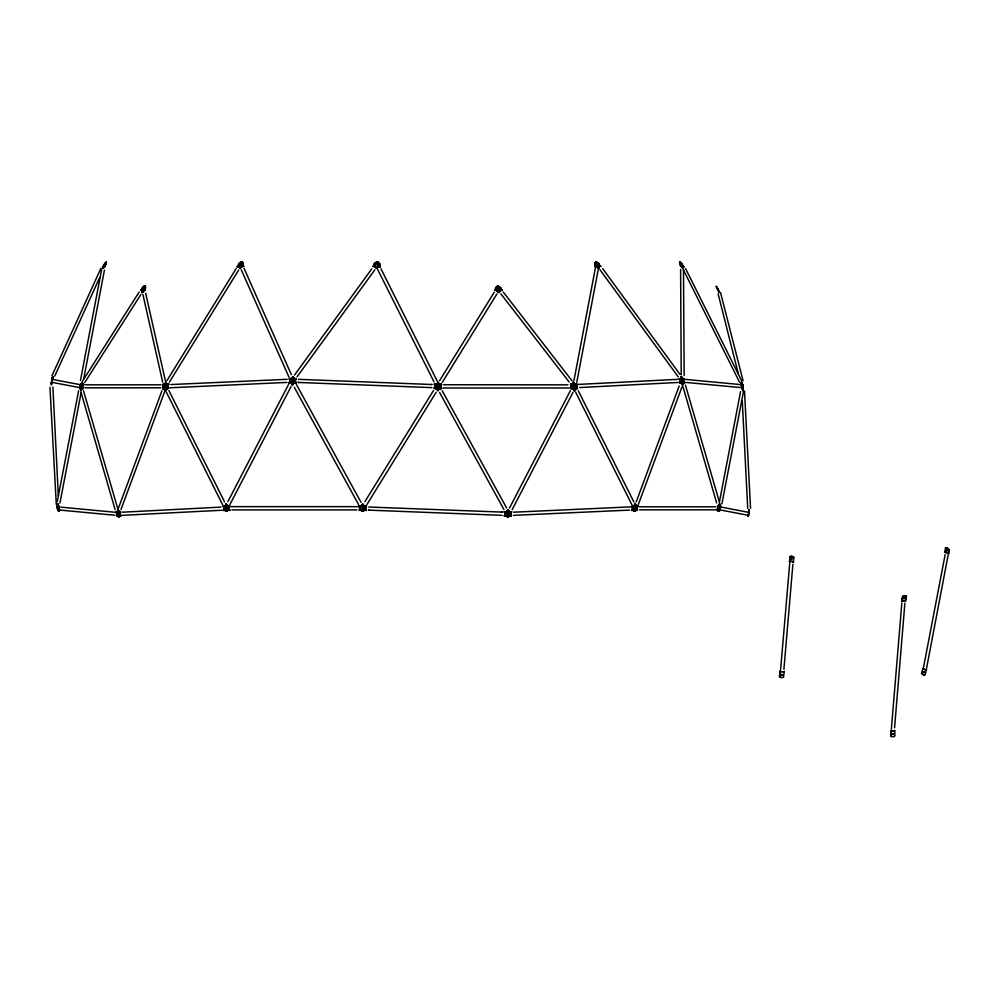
<?xml version="1.0" encoding="UTF-8"?>
<svg xmlns="http://www.w3.org/2000/svg" width="999" height="999" viewBox="0 0 999 999"><rect width="100%" height="100%" fill="white"/><g stroke="black" fill="none" stroke-linecap="round" stroke-linejoin="round"><path stroke-width="1.5" d="M143.594 289.223C142.37 288.861 144.256 289.31 144.168 288.486M143.344 289.136L144.131 288.361L143.132 288.998M143.606 288.162L143.431 289.298M143.943 288.349L143.319 288.674M58.466 508.528L58.029 507.654L58.466 508.641M58.179 508.304L58.392 507.604L58.192 510.327M58.966 508.454C56.156 515.546 58.204 497.602 58.741 510.589M59.091 509.552L58.691 510.751M81.918 386.376C81.419 386.351 81.331 386.476 81.881 386.663M81.668 386.188L81.331 387.025L81.868 385.964M81.93 386.226L81.443 386.9L81.369 385.914M226.236 507.667C226.848 509.115 226.011 507.217 226.636 508.791M227.073 508.479C226.835 509.765 227.11 506.668 226.298 508.603M574.238 385.901C572.864 386.975 574.987 386.65 573.713 385.926M573.713 386.913L573.738 385.951M574.325 386.863L573.626 386.064M574.437 386.65L574.113 385.964L574.35 386.95M741.458 385.477L741.558 386.201L741.733 384.503M742.944 390.122L743.206 388.336A3.347 0.799 79.7 0 0 742.669 384.84L742.557 384.528A3.372 0.674 79.7 0 1 742.394 384.19L741.72 383.791L742.045 387.25M742.332 385.914L742.307 387.05L742.344 385.964M742.332 387.05L742.045 386.113M783.89 669.342L792.894 564.285M80.807 383.978L80.744 389.123L80.532 383.928A3.609 1.411 -77.4 0 0 80.869 384.028A3.609 1.411 -77.4 0 0 81.144 384.078M82.305 387.437L82.58 387.487A3.347 1.299 -77.4 0 1 80.744 389.123L80.482 389.061A3.347 1.299 -77.4 0 0 82.168 387.749L82.355 382.292A3.609 1.411 -77.4 0 1 82.018 383.004A3.372 1.311 -77.4 0 1 81.668 383.504L81.219 383.916A3.372 1.311 -77.4 0 1 80.744 384.016M891.195 736.413L890.971 730.619A3.609 3.247 -63.5 0 0 891.682 731.006A3.372 3.034 -63.5 0 0 892.519 731.218M892.881 731.168L893.481 731.143A3.372 3.034 -63.5 0 0 894.455 730.719A3.609 3.247 -63.5 0 0 894.804 730.319L894.867 735.976A3.347 3.009 -63.5 0 1 891.033 736.275L891.083 730.669A3.609 3.247 -63.5 0 0 891.533 730.943A3.372 3.034 -63.5 0 0 892.394 731.156L892.994 731.231M106.119 262.35L105.769 264.348L102.822 268.481L104.645 264.036A3.347 0.737 -59.8 0 1 106.468 262.4L102.959 266.296A3.609 0.674 -60.2 0 1 103.122 266.346L103.409 266.571M57.58 504.782L57.318 506.318A3.347 0.799 79.7 0 0 57.855 509.815L59.403 510.526A3.609 0.862 79.7 0 1 59.178 509.727A3.372 0.799 79.7 0 1 59.003 508.941L58.841 507.917A3.372 0.799 79.7 0 1 58.766 506.893A3.609 0.862 79.7 0 1 58.766 506.431L57.33 506.031A3.609 0.674 81.8 0 1 57.168 506.056L58.604 511.001L58.978 506.168A3.609 0.799 81.5 0 1 58.779 506.131A3.372 0.737 81.5 0 1 58.566 505.906L58.292 505.357A3.372 0.737 81.5 0 1 57.892 504.02A3.609 0.674 81.8 0 1 57.867 504.483L57.755 505.831M901.835 603.084L891.358 729.22M571.416 386.338L571.403 386.85A3.372 2.935 69.5 0 1 571.141 387.899M750.549 508.266L744.505 391.059M903.833 598.563L903.87 597.527L904.682 598.189M904.619 597.902L904.132 598.426M57.467 506.118L57.455 506.293A3.347 0.799 79.7 0 0 58.004 509.79L58.067 509.977M743.056 388.536L742.769 387.337M437.3 383.653L437.175 383.641A3.347 3.297 31.7 0 1 440.684 385.876L440.734 385.914A3.372 3.284 38.6 0 1 441.158 384.765A3.372 3.284 38.6 0 0 440.821 385.876L440.884 386.913A3.372 3.284 38.6 0 0 441.296 387.949M680.606 269.418L681.218 374.737M684.153 375.524L683.491 269.48M719.255 507.654L718.818 508.766L719.367 508.066M719.305 507.717L718.83 508.528L718.868 507.767M58.292 508.716L58.367 507.592L58.279 508.803M144.056 288.411L143.993 289.011M740.983 384.078A3.372 0.724 78.2 0 0 741.208 383.978A3.372 0.724 78.2 0 0 741.495 383.916C741.583 381.68 744.73 392.607 741.758 386.538M165.372 385.939C165.759 387.088 165.809 386.451 165.422 385.914M165.222 386.863L165.934 385.914M165.21 386.163L166.034 385.964L165.609 387.05M634.502 508.416C635.701 507.704 633.978 507.617 634.914 508.803M635.302 507.779L634.415 508.603M296.341 378.808L290.834 378.771A3.347 3.159 -55.1 0 0 290.584 382.867L290.322 382.505M789.747 556.68L789.66 556.78A3.347 2.872 23.6 0 1 793.755 557.405L793.531 557.042A3.347 2.872 23.6 0 0 790.059 556.543L789.422 561.825A3.609 3.109 23.6 0 1 789.922 561.613A3.372 2.897 23.6 0 1 790.971 561.45L791.995 561.6M792.756 561.9A3.372 2.897 23.6 0 1 793.456 562.375L793.818 557.267M901.635 601.261L902.809 596.228A3.347 2.597 -35.6 0 1 906.081 595.966M894.58 727.734L904.894 603.096M682.392 380.357C681.98 380.919 681.131 381.206 682.529 381.069M104.87 265.085L104.982 264.161M81.793 386.201L81.456 386.863L81.481 385.851M500.836 287.974L500.924 288.424A3.347 2.847 31.7 0 0 497.377 286.226L497.814 286.101M718.843 508.366L718.855 508.503M240.459 264.41C240.022 266.159 241.159 263.024 241.421 264.41M241.346 264.623L240.384 265.035L241.283 264.26M362.587 507.629C362.987 508.828 362.3 508.479 362.924 507.654M437.275 386.576L438.374 386.188L437.612 385.914M437.35 386.713L438.474 386.338L437.275 386.351M118.869 513.673C117.645 512.762 119.293 515.297 118.169 513.311M163.574 384.815A3.372 2.385 -75.8 0 1 163.674 385.876L163.524 386.913A3.372 2.385 -75.8 0 1 163.262 387.674A3.609 2.56 -75.8 0 1 162.825 388.424M637.1 510.327A3.609 2.56 -75.8 0 1 636.838 508.716L636.987 507.742M633.004 510.164L633.004 509.877A3.347 2.373 -75.8 0 1 633.503 506.381L633.603 506.056A3.347 2.373 -75.8 0 0 633.004 510.164L637.312 510.389A3.609 2.56 -75.8 0 1 637.1 509.602A3.372 2.385 -75.8 0 1 637.05 508.828L637.2 507.792A3.372 2.385 -75.8 0 1 637.874 506.318M681.655 380.407L682.442 381.281L681.78 381.243M510.014 511.85L510.202 512.15A3.347 3.159 -55.1 0 1 510.002 515.646L509.69 515.884A3.347 3.159 -55.1 0 0 509.94 511.788L504.42 511.75L507.405 516.67A3.347 3.159 -61.5 0 0 510.439 514.922L508.016 509.64A3.609 3.409 -61.5 0 1 507.642 510.452A3.372 3.184 -61.5 0 1 507.067 511.026L506.555 511.276M81.419 386.775L81.568 385.876L81.431 386.888M595.566 262.4L595.167 266.858A3.609 2.435 48.5 0 1 595.604 266.808A3.372 2.273 48.5 0 1 596.515 266.945L597.377 267.357A3.372 2.273 48.5 0 1 598.014 267.832A3.609 2.435 48.5 0 1 598.626 268.494L598.95 263.599A3.347 2.248 48.5 0 0 596.003 262.2L595.566 262.4A3.347 2.248 48.5 0 1 599.025 264.036L599.15 264.011M595.729 262.25L595.329 266.708A3.609 2.435 48.5 0 1 596.003 266.671M598.788 268.344L599.188 263.886M945.591 547.927L945.191 552.385A3.609 2.435 48.5 0 1 945.628 552.335A3.372 2.273 48.5 0 1 946.54 552.472L947.402 552.884A3.372 2.273 48.5 0 1 948.039 553.359A3.609 2.435 48.5 0 1 948.65 554.02L948.813 549.263A3.347 2.248 48.5 0 0 945.866 547.877L945.029 552.534A3.609 2.435 48.5 0 1 945.466 552.472A3.372 2.273 48.5 0 1 946.365 552.622L947.239 553.021A3.372 2.273 48.5 0 1 948.101 553.721M948.488 554.158L948.888 549.7A3.347 2.248 48.5 0 0 945.429 548.064M681.018 264.26L681.793 265.16L681.018 264.435M576.735 382.492L598.176 269.83M595.367 268.107L573.913 380.781M926.597 668.169L948.039 555.494M498.176 288.137C497.24 288.636 499.413 288.324 498.476 288.174M498.801 288.986L497.964 289.223L497.877 288.299M683.428 383.079A3.609 2.048 79.1 0 1 684.078 382.842A3.609 2.048 79.1 0 1 684.315 382.967A3.609 1.973 77.1 0 1 684.078 382.417A3.372 1.848 77.1 0 1 683.84 381.793L683.878 381.618M683.978 381.793L681.405 376.623A3.609 2.123 74.3 0 1 681.281 377.385A3.372 1.986 74.3 0 1 681.043 377.959L680.581 378.471A3.372 1.986 74.3 0 1 679.957 378.696A3.609 2.123 74.3 0 1 679.607 378.671A3.609 2.198 76.4 0 1 679.982 379.508A3.372 2.048 76.4 0 1 680.244 380.282L680.394 381.306A3.372 2.048 76.4 0 1 680.344 382.355M682.292 381.343L681.805 380.294L682.492 381.193M717.569 507.742L717.419 508.778A3.372 1.461 -79 0 1 716.92 510.289L719.854 509.902A3.347 1.449 -79 0 0 720.354 506.406L720.042 506.056A3.347 1.449 -79 0 1 719.442 510.164L719.705 510.214M717.831 507.792L717.694 508.828M118.656 514.41L118.282 513.411L118.869 514.248M58.029 508.091L58.117 508.528M749.362 509.952L748.775 514.273M783.191 677.347L783.491 677.21A3.347 3.247 49.9 0 1 779.42 676.623L780.057 671.016M779.744 676.835L780.107 670.966A3.609 3.521 49.9 0 0 780.818 671.515M783.491 677.21L784.19 671.553A3.609 3.521 49.9 0 1 783.666 671.79A3.372 3.284 49.9 0 1 782.592 671.99L781.505 671.89A3.372 3.284 49.9 0 1 780.569 671.353M742.519 386.863L742.207 386.001M241.346 265.022L240.322 264.673M437.699 387.038L438.424 386.176L437.325 386.238M52.61 378.733L52.885 377.197M743.368 392.145L721.89 503.896M118.681 514.173L118.844 513.536M632.579 508.941L632.642 507.917A3.372 2.547 -74.6 0 0 632.517 507.167A3.609 2.722 -74.6 0 0 632.217 506.431A3.609 2.697 -77.5 0 0 632.642 506.318M892.469 733.703L892.482 734.465M80.444 380.544L101.636 269.58M83.754 378.721L104.445 270.067M120.03 514.597L119.992 514.922A3.347 1.886 79.1 0 1 118.569 516.645L115.959 511.725A3.609 2.048 79.1 0 0 116.296 511.763A3.372 1.911 79.1 0 0 116.908 511.538L117.358 511.026A3.372 1.911 79.1 0 0 117.607 510.452A3.609 2.048 79.1 0 0 117.77 509.677L120.28 514.547A3.347 1.886 79.1 0 1 118.469 516.595L118.232 516.633M120.142 514.697L120.105 514.91A3.347 1.886 79.1 0 1 118.444 516.67M680.381 379.957L680.406 379.745A3.347 1.886 79.1 0 1 681.955 377.997L684.565 382.929L681.131 382.867A3.347 1.836 77.1 0 1 680.506 378.771L680.544 379.033M684.215 382.892A3.372 1.911 79.1 0 0 683.616 383.117L682.916 383.678A3.609 2.048 79.1 0 0 682.517 385.015L680.244 380.107A3.347 1.886 79.1 0 1 681.655 378.022A3.347 1.886 79.1 0 1 683.678 379.795L682.704 384.965L680.531 379.72M289.698 381.306L289.76 380.282M510.751 513.861L510.726 513.286A3.372 3.109 -61 0 1 511.126 512.237A3.609 3.334 -61 0 1 511.451 511.75L506.068 511.788A3.347 3.084 -61 0 0 505.831 515.884L505.694 515.609A3.347 3.084 -61 0 1 505.944 512.15L511.55 511.813A3.609 3.334 -61 0 0 511.226 512.3A3.372 3.109 -61 0 0 510.826 513.349M292.307 377.984A3.347 3.122 -64.2 0 1 295.142 379.72L292.32 384.965A3.609 3.409 -61.5 0 1 292.882 384.203A3.372 3.184 -61.5 0 1 293.444 383.628L294.43 383.166A3.372 3.184 -61.5 0 1 295.492 382.942A3.609 3.409 -61.5 0 1 296.054 382.967A3.609 3.409 -55.1 0 1 295.816 382.417A3.372 3.184 -55.1 0 1 295.454 381.306L295.517 380.282A3.372 3.184 -55.1 0 1 295.929 379.233M509.777 515.946L504.183 515.846A3.609 3.409 -55.1 0 0 504.52 515.359A3.372 3.184 -55.1 0 0 504.92 514.31L504.982 513.286A3.372 3.184 -55.1 0 0 504.695 512.237M505.007 514.373L505.057 513.349M51.174 383.391C52.41 381.131 50.512 386.975 51.561 382.205M51.311 382.654C51.236 385.626 52.847 374.55 51.948 379.408M52.223 378.009L51.411 385.015L51.936 382.13M748.576 513.324L749.113 509.64M748.688 514.597L749.412 509.677M360.502 506.318L366.458 506.381A3.609 3.546 21.8 0 0 365.959 507.117A3.372 3.309 21.8 0 0 365.696 507.867L365.609 508.941A3.372 3.309 21.8 0 0 365.796 509.727M434.915 386.226L434.827 386.788A3.372 3.309 21.8 0 1 434.428 387.762M923.251 672.077L924.075 671.565M923.426 671.865L923.65 672.552M59.141 510.164L58.392 510.988M438.411 386.138L437.962 387.063L438.299 386.001M945.141 554.62L923.588 667.057M80.407 385.714L80.207 386.738M80.594 386.276L80.682 385.764A3.372 1.249 -79.2 0 0 80.757 384.69M719.767 509.677A3.372 1.249 -79.2 0 1 719.842 508.891L720.042 507.867A3.372 1.249 -79.2 0 1 720.267 507.117A3.609 1.336 -79.2 0 1 720.579 506.381M718.631 506.318L718.493 505.981A3.347 1.236 -79.2 0 0 717.707 510.077L720.067 510.526A3.609 1.336 -79.2 0 1 720.042 509.727A3.372 1.249 -79.2 0 1 720.117 508.941L720.304 507.917A3.372 1.249 -79.2 0 1 720.828 506.468M681.243 376.735A3.372 1.886 74.7 0 0 682.055 378.022L682.667 378.534A3.372 1.886 74.7 0 0 683.328 378.758A3.609 2.023 74.7 0 0 683.903 378.671L682.904 383.566A3.347 1.873 74.7 0 1 680.456 381.518L681.231 376.685L683.778 381.518A3.347 1.973 74.3 0 1 681.98 383.566L679.37 378.733A3.609 2.123 74.3 0 0 679.732 378.758A3.372 1.986 74.3 0 0 680.356 378.534L680.806 378.022A3.372 1.986 74.3 0 0 681.106 377.197A3.609 2.123 74.3 0 0 681.181 376.685M680.706 381.456L681.468 376.623A3.372 1.886 74.7 0 0 682.292 377.959L682.904 378.471A3.372 1.886 74.7 0 0 683.391 378.671A3.609 2.023 74.7 0 0 683.666 378.733L682.904 383.566A3.347 1.873 74.7 0 1 680.856 381.793L680.456 381.518M165.996 386.276L166.171 386.138M635.227 508.129L635.052 508.578M748.85 513.311L749.05 511.675M51.711 382.23L51.449 382.892L51.473 381.843M748.913 511.788L748.763 513.498M749.063 509.902L748.513 512.862M906.018 595.891L906.38 596.203A3.347 2.597 -35.6 0 0 902.547 596.515L901.735 601.41A3.609 2.81 -35.6 0 1 902.522 600.973A3.372 2.622 -35.6 0 1 903.271 600.724M906.268 596.053L905.469 600.961A3.609 2.81 -35.6 0 0 904.807 600.624A3.372 2.622 -35.6 0 0 904.12 600.499M905.569 601.111L906.38 596.203M52.135 380.107L52.423 378.459M52.01 379.957L52.26 378.683L51.823 380.02M748.413 515.297L748.263 515.971L748.476 514.91M742.482 386.338L742.332 387.025L742.057 386.263M748.576 515.247L748.376 515.147M292.395 381.331C292.495 379.907 293.319 381.418 292.07 380.644C293.781 381.993 291.858 379.645 292.919 381.331M507.842 513.311L507.392 513.873L508.129 513.311M507.829 514.423C508.628 513.598 506.793 514.497 507.679 514.398M52.148 379.145L52.597 377.135M508.379 513.973L508.516 513.873M140.971 290.284A3.372 1.773 -58.5 0 1 141.471 290.584L141.758 291.134A3.372 1.773 -58.5 0 1 141.808 291.958A3.609 1.898 -58.5 0 1 141.733 292.445L145.429 287.974A3.347 1.748 -58.5 0 0 144.493 286.101L140.634 290.247A3.609 1.898 -58.5 0 1 141.071 290.222M83.142 384.765A3.372 1.461 -79 0 0 82.83 385.826L82.68 386.85A3.372 1.461 -79 0 0 82.692 387.899M165.122 386.451C165.672 387.724 165.335 385.152 165.822 385.889M293.207 380.981L292.557 380.269M596.665 264.573C596.665 263.861 598.114 266.009 597.439 264.51M57.243 501.71L78.634 390.746M81.044 392.944L59.94 503.096M719.48 501.71L740.571 391.546M748.064 516.358L748.338 514.885L748.139 515.884M51.985 380.282L52.323 379.071M52.36 379.907L52.098 378.708M495.516 288.224L499.275 292.57A3.609 3.072 32.1 0 1 499.6 291.708A3.372 2.872 32.1 0 1 499.987 291.134M791.058 558.941L791.295 558.316L791.308 559.29M51.998 375.699L100.974 268.157M163.324 386.85L163.624 385.489M748.089 515.084L748.426 515.946M104.42 265.16L104.957 264.123L104.608 265.284M52.173 379.033L52.522 378.059M374.263 263.886L376.698 268.494A3.609 3.147 -6.1 0 1 377.01 268.044A3.372 2.935 -6.1 0 1 377.822 267.357L378.771 266.945A3.372 2.935 -6.1 0 1 379.882 266.808A3.609 3.147 -6.1 0 1 380.469 266.858L377.659 262.2A3.347 2.91 -6.1 0 0 374.45 263.599L374.263 263.886A3.347 2.91 -6.1 0 1 378.047 262.4L378.109 262.337M120.891 515.359A3.609 2.198 76.4 0 0 121.166 515.846L117.22 515.646A3.347 2.023 76.4 0 1 116.683 512.15L120.529 511.75L118.943 516.67A3.347 1.986 78.8 0 1 116.858 514.922L117.82 509.677A3.609 2.048 79.1 0 1 117.77 510.102M681.118 378.059L680.032 382.967A3.609 2.148 78.8 0 1 680.381 382.942A3.372 2.01 78.8 0 1 681.068 383.166L681.68 383.678A3.372 2.01 78.8 0 1 682.23 384.503A3.609 2.148 78.8 0 1 682.467 385.015L683.566 380.107A3.347 1.986 78.8 0 0 681.118 378.059L681.58 377.984M681.355 378.009L680.257 382.929A3.609 2.148 78.8 0 1 680.806 382.917M106.219 262.737L106.031 263.761M106.294 262.999L106.181 262.262A3.347 0.737 -59.8 0 0 104.595 263.599L102.61 268.344A3.609 0.799 -59.8 0 1 103.084 267.695A3.372 0.737 -59.8 0 1 103.496 267.208L103.958 266.795A3.372 0.737 -59.8 0 1 104.321 266.658M51.861 380.244L52.71 376.623M52.148 380.307L52.997 376.685M365.284 509.278L362.562 503.971A3.609 3.546 41.7 0 1 362.125 504.745M438.698 383.691L438.648 383.666A3.347 3.284 41.7 0 0 435.052 385.751L435.239 385.377A3.347 3.284 41.7 0 1 438.274 383.628L441.521 388.636A3.609 3.546 41.7 0 0 440.621 388.636M946.515 550.237C948.301 548.788 946.827 552.41 946.715 549.974M947.477 550.224L946.927 550.786M103.397 266.945L103.134 267.782M119.78 515.946L119.855 515.646A3.347 1.836 77.1 0 0 119.318 512.15L119.393 511.788A3.347 1.836 77.1 0 1 120.017 515.884L116.583 515.896A3.609 1.973 77.1 0 0 116.708 515.147M376.948 265.16L377.247 264.298M780.606 669.617L789.734 563.124M576.411 387.387L576.485 387.362A3.347 2.86 70.2 0 1 573.975 389.26M575.961 384.028A3.609 3.047 68.1 0 0 576.723 383.928L575.137 389.123A3.347 2.822 68.1 0 1 571.678 387.487L573.114 382.355A3.609 3.047 68.1 0 0 573.438 382.829A3.372 2.847 68.1 0 0 574.238 383.566L575.112 383.978A3.372 2.847 68.1 0 0 576.086 384.078M572.027 387.749L573.264 382.292L576.435 387.075A3.347 2.86 70.2 0 1 573.576 389.273L570.491 384.503A3.609 3.097 70.2 0 0 571.266 384.465A3.372 2.885 70.2 0 0 571.928 384.24L572.452 383.953M921.54 673.164L923.126 667.956A3.609 3.047 68.1 0 0 923.65 668.668A3.372 2.847 68.1 0 0 924.25 669.18L925.111 669.592A3.372 2.847 68.1 0 0 926.085 669.68A3.609 3.047 68.1 0 0 926.585 669.592L924.999 674.8A3.347 2.822 68.1 0 1 921.54 673.164L921.877 673.426A3.347 2.822 68.1 0 0 924.837 674.812M228.846 509.165L226.124 503.983M228.921 509.14L225.974 504.02M571.478 385.914L571.678 385.489A3.347 2.847 74.1 0 1 574.125 383.616L577.422 388.436A3.609 3.072 74.1 0 0 576.91 388.436A3.372 2.872 74.1 0 0 575.998 388.698L575.124 389.285A3.372 2.872 74.1 0 0 574.575 390.147A3.609 3.072 74.1 0 0 574.4 390.671L571.428 385.876A3.347 2.847 74.1 0 1 574.288 383.678L574.437 383.641M683.728 382.53L679.994 382.904M118.344 508.441L161.963 390.734M164.56 391.883L120.941 509.59M377.585 264.685L377.372 264.285M83.042 384.39A3.372 1.361 -79 0 0 83.304 384.503A3.609 1.461 -79 0 0 83.541 384.503L81.506 389.273A3.372 1.424 -81.1 0 0 81.181 389.872A3.609 1.523 -81.1 0 0 80.882 390.646L80.42 385.377A3.347 1.411 -81.1 0 1 81.955 383.628L82.63 384.19A3.372 1.361 -79 0 0 82.905 384.415A3.609 1.461 -79 0 0 83.279 384.453L81.244 389.21L81.943 388.786A3.372 1.424 -81.1 0 1 82.442 388.561A3.609 1.523 -81.1 0 1 82.692 388.599A3.609 1.523 -81.1 0 1 83.042 388.536M720.042 509.053L719.967 509.253A3.347 1.411 -81.1 0 1 718.431 511.001L717.569 506.018M720.104 509.278L719.63 504.008A3.609 1.523 -81.1 0 1 719.342 504.782A3.372 1.424 -81.1 0 1 719.03 505.357L718.568 505.869A3.372 1.424 -81.1 0 1 718.081 506.081A3.609 1.523 -81.1 0 1 717.831 506.056L718.406 510.988M636.176 502.022L679.208 385.926M681.967 386.963L638.261 504.695M165.459 386.126L165.322 386.663M362.649 508.803L363.161 507.867L362.749 508.803M81.518 383.641L79.945 388.486A3.609 1.411 -81 0 1 80.17 388.486A3.372 1.311 -81 0 1 80.569 388.736L80.844 389.285A3.372 1.311 -81 0 1 80.981 389.885A3.609 1.411 -81 0 1 81.044 390.671L82.88 385.876A3.347 1.299 -81 0 0 81.793 383.678L79.67 388.436A3.609 1.411 -81 0 1 80.02 388.474M81.668 383.616A3.347 1.299 -81 0 1 82.605 385.489L80.769 390.634A3.609 1.411 -81 0 0 80.744 390.109A3.372 1.311 -81 0 0 80.569 389.248L80.295 388.698A3.372 1.311 -81 0 0 79.908 388.436M717.944 506.018A3.372 1.424 -81.1 0 0 718.306 505.831L718.756 505.319A3.372 1.424 -81.1 0 0 719.18 504.483A3.609 1.523 -81.1 0 0 719.367 503.971A3.609 1.411 -81 0 0 719.505 504.507A3.372 1.311 -81 0 0 719.68 505.357L719.954 505.906A3.372 1.311 -81 0 0 720.341 506.168A3.609 1.411 -81 0 0 720.579 506.168A3.609 1.411 -81 0 0 720.853 506.206L718.731 510.976A3.347 1.299 -81 0 1 717.632 508.778L719.48 503.983L719.954 508.891A3.347 1.411 -81.1 0 1 718.144 510.939L718.244 510.951M718.855 511.038A3.347 1.299 -81 0 1 717.919 509.165L719.755 504.02M718.731 510.976L720.579 506.168A3.372 1.311 -81 0 1 720.217 505.956L719.942 505.407A3.372 1.311 -81 0 1 719.779 504.545A3.609 1.411 -81 0 1 719.705 503.908M105.882 263.336L102.572 268.344A3.609 0.674 -60.2 0 0 102.785 267.869L106.319 262.3M229.857 504.67L291.034 386.576M288.624 384.315L227.859 501.735M104.433 266.708L106.219 262.25M104.683 266.858L106.468 262.4M631.98 510.526A3.609 2.722 -74.6 0 0 632.242 510.014A3.372 2.547 -74.6 0 0 632.579 508.941L635.177 503.971L636.8 509.14A3.347 2.485 -77.5 0 1 634.44 511.038L632.142 506.168A3.609 2.697 -77.5 0 0 632.817 506.131A3.372 2.51 -77.5 0 0 633.628 505.956L634.003 505.719M366.783 504.745L436.151 392.282M600.124 266.346A3.609 2.348 49.9 0 1 600.774 266.296L596.653 262.312A3.347 2.173 49.9 0 0 594.855 264.348L598.801 268.481A3.609 2.348 49.9 0 1 599.025 267.183M80.282 387.387L82.18 382.255A3.609 1.461 -79 0 0 82.193 382.779A3.372 1.361 -79 0 0 82.355 383.641L82.954 388.636M80.919 385.889L82.442 382.305M164.735 389.21L165.11 389.26A3.347 2.435 -75.2 0 0 167.557 387.387L167.795 387.075A3.347 2.435 -75.2 0 1 164.935 389.273L163.037 384.453A3.609 2.635 -75.2 0 0 163.474 384.453A3.372 2.46 -75.2 0 0 164.311 384.19L164.885 384.003M228.696 509.79L228.634 510.077A3.347 2.797 71.5 0 0 227.997 505.981L228.147 506.293M571.828 384.865L571.89 384.578A3.347 2.797 71.5 0 0 572.527 388.673L572.365 388.361A3.347 2.797 71.5 0 1 571.903 384.84M227.035 511.026L229.508 506.056A3.609 3.134 73.6 0 1 228.721 506.068A3.372 2.922 73.6 0 1 228.022 505.869M227.36 510.988L229.658 506.018A3.609 3.134 73.6 0 1 229.146 506.043A3.372 2.922 73.6 0 1 228.159 505.831L227.585 505.656M577.147 387.762A3.372 2.822 71.5 0 1 576.685 386.738L576.311 385.377A3.347 2.897 73.6 0 0 573.488 383.628L570.866 388.636A3.609 3.134 73.6 0 1 571.378 388.611A3.372 2.922 73.6 0 1 572.365 388.823L573.339 389.298A3.372 2.922 73.6 0 1 574.05 390.122M574.175 390.684L576.336 385.751A3.372 2.822 71.5 0 1 576.51 384.69M574.325 390.646L576.473 385.714A3.372 2.822 71.5 0 1 576.66 384.64M82.555 381.069L139.136 292.033M512.187 509.59L573.064 392.245M570.367 390.734L509.49 508.079M80.807 384.44L80.669 384.752A3.347 1.449 -79 0 0 80.17 388.249L80.482 388.599A3.347 1.449 -79 0 1 81.069 384.49L83.354 384.265M227.497 510.939A3.347 2.897 73.6 0 1 224.188 508.891L224.038 508.941A3.372 2.822 71.5 0 1 223.851 510.014M576.473 385.714L576.336 385.751A3.347 2.897 73.6 0 0 573.026 383.716L573.164 383.666M99.538 277.872L54.733 376.086M163.499 387.749L165.809 382.292A3.609 2.66 -72.8 0 0 165.984 382.767A3.372 2.473 -72.8 0 0 166.508 383.504L167.02 383.816M166.821 383.753L167.37 383.978A3.372 2.473 -72.8 0 0 168.194 384.078A3.609 2.66 -72.8 0 0 168.644 383.978L166.184 389.086A3.347 2.46 -72.8 0 1 163.586 387.487L165.996 382.355L167.795 387.075M163.524 387.587L163.586 387.774A3.347 2.46 -72.8 0 0 165.846 389.173L168.444 383.928A3.609 2.66 -72.8 0 1 167.77 384.028A3.372 2.473 -72.8 0 1 167.17 383.916M79.982 387.487A3.609 1.336 -79.2 0 1 79.67 388.224L81.893 388.336A3.347 1.236 -79.2 0 0 82.555 384.84L80.457 384.128A3.609 1.336 -79.2 0 1 80.469 384.927M742.769 388.823L743.181 388.586A3.609 0.674 81.8 0 1 743.368 388.499L742.132 383.666A3.372 0.674 79.7 0 1 741.695 382.305L741.982 387.362A3.347 0.662 79.7 0 0 742.919 389.235L742.781 384.453A3.609 0.724 79.7 0 1 742.594 384.415L740.833 384.178A3.609 0.862 79.7 0 1 741.258 385.826M442.257 382.405L496.928 293.943M494.218 292.27L439.548 380.731M293.531 383.678A3.372 3.184 -61.5 0 0 292.782 384.503A3.609 3.409 -61.5 0 0 292.495 385.015L290.085 379.72A3.347 3.159 -61.5 0 1 293.107 377.984L296.054 382.967L290.509 382.804M433.441 390.609L364.835 501.76M166.109 382.305A3.609 2.635 -75.2 0 1 165.859 382.829A3.372 2.46 -75.2 0 1 165.235 383.691L162.7 388.599A3.609 2.61 -78.3 0 1 163.237 388.486A3.609 2.61 -78.3 0 0 162.787 388.536M162.899 388.636L165.447 383.716A3.347 2.41 -78.3 0 1 167.882 385.751L167.882 386.738M164.685 383.953L165.622 383.653A3.347 2.41 -78.3 0 1 167.707 385.402L165.135 390.646A3.609 2.61 -78.3 0 0 164.985 390.122A3.372 2.435 -78.3 0 0 164.523 389.298M166.708 388.973L167.083 388.736A3.372 2.51 -77.5 0 1 167.695 388.511A3.609 2.697 -77.5 0 1 168.381 388.486L166.508 383.666A3.347 2.485 -77.5 0 0 163.686 385.876L165.31 390.634L167.682 385.714M632.916 509.278L635.389 504.008M632.829 508.941L632.629 508.891A3.347 2.41 -78.3 0 0 635.077 510.939L637.624 506.018A3.609 2.61 -78.3 0 1 636.962 506.018M634.902 511.001L637.824 506.056A3.609 2.61 -78.3 0 1 637.162 506.068A3.372 2.435 -78.3 0 1 636.4 505.831M511.513 511.725L508.466 516.595A3.347 3.122 -64.2 0 1 505.157 514.547L508.191 509.677A3.609 3.372 -64.2 0 0 508.429 510.202M289.997 381.818L292.907 376.623L295.279 381.518A3.347 3.084 -55.6 0 1 291.733 383.566L292.033 383.566A3.347 3.084 -55.6 0 0 295.017 381.793L295.279 381.518M440.422 387.774L438.236 382.292A3.609 3.521 24.8 0 1 437.724 383.004A3.372 3.284 24.8 0 1 437.112 383.504L436.625 383.816M365.434 508.941L365.472 508.853A3.347 3.284 41.7 0 1 361.9 510.964L362.262 511.001M166.958 380.582L236.226 268.506M238.686 270.017L169.405 382.105M781.131 674.7L782.217 674.712M782.279 675.112L781.468 675.474L781.368 674.412M140.946 294.368L84.703 382.642M597.365 265.309L597.215 265.185M164.123 384.528L163.936 384.84A3.347 2.522 -74.6 0 0 163.736 388.336L164.073 388.673A3.347 2.522 -74.6 0 1 164.311 384.578L168.731 384.178A3.609 2.722 -74.6 0 0 168.344 384.977M682.404 264.211L682.167 264.348A3.347 1.174 58.5 0 0 679.732 262.312L680.119 262.15A3.347 1.174 58.5 0 1 682.192 263.898L683.216 268.344A3.372 1.186 58.5 0 0 682.217 267.083L681.605 266.571A3.372 1.186 58.5 0 0 681.168 266.346A3.609 1.274 58.5 0 0 680.781 266.296L679.969 262.163M637.387 506.093A3.372 2.435 -78.3 0 1 636.613 505.869L636.45 505.981A3.347 2.522 -74.6 0 1 636.201 510.077L636.575 509.815A3.347 2.522 -74.6 0 0 636.788 506.318L636.076 505.606M224.375 506.406L229.77 506.231A3.609 3.147 69.5 0 0 229.408 506.98M574.288 383.678L577.26 388.486A3.609 3.072 74.1 0 0 576.76 388.486A3.372 2.872 74.1 0 0 575.836 388.748L576.136 388.249M290.697 383.166A3.372 3.147 -64.2 0 0 289.66 382.942A3.609 3.372 -64.2 0 0 289.111 382.967L292.058 378.059A3.347 3.122 -64.2 0 1 295.367 380.107L292.42 385.015A3.609 3.372 -64.2 0 0 292.183 384.503A3.372 3.147 -64.2 0 0 291.521 383.678L290.597 383.117A3.372 3.147 -64.2 0 0 289.86 382.917A3.609 3.372 -64.2 0 0 288.948 382.867A3.609 3.334 -61 0 0 289.298 382.355M508.466 516.595L511.413 511.688A3.609 3.372 -64.2 0 1 510.564 511.688M359.952 509.165L362.799 503.983A3.609 3.559 31.7 0 0 363.062 504.507A3.372 3.322 31.7 0 0 363.748 505.407M497.452 286.101L494.805 290.384A3.609 3.084 31.7 0 1 495.367 290.422M363.211 511.001L366.346 506.168A3.609 3.559 31.7 0 1 365.759 506.168A3.372 3.322 31.7 0 1 364.672 505.906L363.773 505.357A3.372 3.322 31.7 0 1 363.062 504.507M440.684 384.415A3.609 3.534 31.7 0 0 441.57 384.453L437.724 390.671A3.609 3.559 31.7 0 0 437.3 389.885M500.998 288.286L498.351 292.57A3.609 3.084 31.7 0 0 498.076 292.083M144.818 290.284A3.372 1.786 -58.4 0 0 144.068 290.584L143.344 291.134A3.372 1.786 -58.4 0 0 142.82 291.708A3.609 1.911 -58.4 0 0 142.308 292.445L142.295 288.037A3.347 1.773 -58.4 0 1 144.743 286.164L145.392 290.384A3.609 1.911 -58.4 0 0 145.03 290.422A3.372 1.786 -58.4 0 0 144.281 290.721L143.556 291.271A3.372 1.786 -58.4 0 0 142.845 292.083A3.609 1.911 -58.4 0 0 142.52 292.57L142.208 288.424A3.347 1.773 -58.4 0 1 145.08 286.226M596.54 262.15A3.347 2.173 49.9 0 0 595.004 263.898L594.855 264.348M292.782 383.529L296.216 378.671A3.609 3.372 -52.4 0 1 295.354 378.671M289.922 381.518L289.847 381.418A3.347 3.122 -52.4 0 0 293.231 383.566L296.303 378.733A3.609 3.372 -52.4 0 1 295.741 378.758A3.372 3.147 -52.4 0 1 294.705 378.534L294.181 378.259M297.065 376.798L374.812 269.867M435.576 384.752L441.446 384.265A3.609 3.521 38.6 0 0 441.046 385.052M238.486 264.211L238.686 263.898A3.347 2.522 -41.9 0 1 241.721 262.15L243.793 266.433A3.609 2.722 -41.9 0 0 243.007 266.496A3.372 2.547 -41.9 0 0 242.27 266.721L241.383 267.233A3.372 2.547 -41.9 0 0 240.572 268.007A3.609 2.722 -41.9 0 0 240.235 268.481L238.511 264.335L240.11 268.344A3.609 2.722 -41.9 0 1 240.647 267.632A3.372 2.547 -41.9 0 1 241.246 267.083L242.145 266.571A3.372 2.547 -41.9 0 1 243.144 266.308A3.609 2.722 -41.9 0 1 243.656 266.296M238.636 264.161L238.749 263.973A3.347 2.522 -41.9 0 1 241.783 262.225M434.553 387.537A3.609 3.546 21.8 0 1 434.066 388.274L440.022 388.336M360.302 509.79L360.539 510.164A3.347 3.284 21.8 0 1 360.751 505.981L360.789 505.956A3.372 3.309 41.7 0 1 359.59 506.043M371.828 268.793L294.518 375.062M683.366 383.329L683.166 383.628A3.372 1.911 79.1 0 0 682.916 384.203A3.609 2.048 79.1 0 0 682.754 384.965A3.609 2.148 78.8 0 0 682.467 384.453A3.372 2.01 78.8 0 0 681.917 383.628L681.306 383.117A3.372 2.01 78.8 0 0 680.606 382.892M440.621 387.437L440.646 387.4A3.347 3.259 24.8 0 1 436.825 389.123L434.44 383.978A3.609 3.521 24.8 0 0 435.052 384.016A3.372 3.284 24.8 0 0 436.163 383.916L436.65 383.753M288.973 382.842L294.63 382.53M237.238 266.708L241.159 262.275M237.75 266.658A3.372 2.473 -43.8 0 1 238.649 266.795L239.448 267.357A3.372 2.473 -43.8 0 1 239.81 267.832A3.609 2.66 -43.8 0 1 240.022 268.494L243.481 264.011A3.347 2.46 -43.8 0 0 240.896 262.4L237.375 266.858A3.609 2.66 -43.8 0 1 237.887 266.808A3.372 2.473 -43.8 0 1 238.786 266.945L239.136 267.12M241.084 262.2A3.347 2.46 -43.8 0 1 243.344 263.599L239.885 268.344A3.609 2.66 -43.8 0 0 239.76 267.907A3.372 2.473 -43.8 0 0 239.31 267.208M717.282 288.399L717.282 288.711M680.569 262.25L680.406 262.2A3.347 1.061 58.9 0 0 679.982 263.599L679.819 264.036A3.347 1.061 58.9 0 1 680.331 262.4L683.84 266.708M292.108 380.482L292.232 381.243M373.114 266.296L376.935 262.15A3.347 2.897 -10.2 0 1 379.757 263.898L376.461 268.481A3.609 3.134 -10.2 0 0 376.111 267.782A3.372 2.922 -10.2 0 0 375.624 267.233L375.212 266.795M363.161 508.491L363.224 508.004M116.721 514.597L118.057 509.64L120.28 514.547M500.312 290.821L499.9 291.271A3.372 2.872 32.1 0 0 499.413 292.083M224.912 505.719L225.399 505.357A3.372 2.872 74.1 0 0 225.949 504.507M572.315 384.003L572.789 383.641A3.372 2.885 70.2 0 0 573.214 383.042M575.611 388.936L575.274 389.248A3.372 2.872 74.1 0 0 574.85 389.847A3.609 3.072 74.1 0 0 574.55 390.634L571.578 385.826M599.2 266.945L599.637 266.571A3.372 2.198 49.9 0 1 600.337 266.308M439.735 388.698L439.772 388.673A3.347 3.284 21.8 0 0 440.01 384.578L434.303 384.178A3.609 3.546 21.8 0 1 434.702 384.977M103.996 267.12L104.208 266.945A3.372 0.737 -59.8 0 1 104.57 266.808A3.609 0.799 -59.8 0 1 104.77 266.783M59.528 509.965A3.609 0.862 79.7 0 0 59.69 510.477L57.954 510.127M361.114 505.656L361.576 505.319A3.372 3.309 41.7 0 0 362.3 504.483M57.692 509.165L57.892 508.778A3.347 0.737 81.5 0 0 58.991 510.976M742.869 387.487L743.181 387.749A3.347 0.712 78.2 0 1 742.744 389.135L742.369 389.123M116.771 511.85L116.995 511.788A3.347 2.023 76.4 0 0 117.632 515.884M166.071 383.616L168.182 388.436A3.609 2.697 -77.5 0 0 167.745 388.436A3.372 2.51 -77.5 0 0 166.895 388.698L166.171 389.248A3.372 2.51 -77.5 0 0 165.709 389.847M500.237 290.959L500.711 290.584A3.372 2.872 32.1 0 1 501.673 290.284M225.062 505.669L224.525 505.956A3.372 2.872 74.1 0 1 223.614 506.218A3.609 3.072 74.1 0 1 223.102 506.206L226.473 511.013M59.003 510.252L58.879 508.853L58.953 509.565M741.458 385.751L741.683 384.752M293.556 378.059L293.581 378.047A3.347 3.159 -61.5 0 0 289.997 380.107L289.922 380.144M507.055 516.633L506.968 516.595A3.347 3.159 -61.5 0 0 510.526 514.547L510.601 514.497M500.624 290.721A3.372 2.872 32.1 0 1 501.598 290.422A3.609 3.072 32.1 0 1 502.147 290.384L498.314 286.226A3.347 2.847 32.1 0 0 495.442 288.424L495.467 288.411M57.343 506.068L59.053 506.381A3.609 0.862 79.7 0 0 59.066 507.117M719.193 292.57L716.183 286.164L719.455 292.445M290.871 378.471L291.858 378.022A3.372 3.109 -55.6 0 0 292.62 377.197A3.609 3.334 -55.6 0 0 292.907 376.685A3.609 3.372 -52.4 0 0 293.219 377.197A3.372 3.147 -52.4 0 0 293.868 378.022M293.881 383.329L294.343 383.117A3.372 3.184 -61.5 0 1 295.404 382.892M506.643 511.326L506.093 511.488A3.372 3.184 -61.5 0 1 505.032 511.713M240.472 265.11L241.134 265.222M163.424 385.052A3.609 2.56 -75.8 0 0 163.212 384.265L167.507 384.49A3.347 2.373 -75.8 0 1 166.92 388.599L166.92 388.249A3.347 2.373 -75.8 0 0 167.42 384.752L167.457 384.59M682.217 378.047L684.315 382.967M633.965 510.976A3.347 2.485 -77.5 0 0 636.838 508.778L637.037 508.828M289.073 382.904L294.455 382.867A3.347 3.084 -61 0 0 294.693 378.771L294.83 379.033M80.145 387.025L80.407 387.075A3.347 1.361 -79 0 0 80.42 387.412M363.349 511.013L363.374 510.976A3.347 3.297 31.7 0 1 359.827 508.778L359.802 508.828M498.401 289.323L498.189 289.161M82.38 383.716A3.347 1.411 -81.1 0 0 80.569 385.751L80.307 385.714M82.542 384.528L82.805 384.578A3.347 1.236 -79.2 0 1 82.03 388.673L81.868 388.698M57.73 504.545A3.372 0.737 81.5 0 0 58.004 505.407L58.279 505.956A3.372 0.737 81.5 0 0 58.566 506.218A3.609 0.799 81.5 0 0 58.691 506.206L58.704 511.013A3.347 0.737 81.5 0 1 57.83 509.14L57.78 508.941M574.9 389.173L576.573 383.978A3.609 3.047 68.1 0 1 575.811 384.078M791.121 558.803L791.957 559.24M892.706 733.528L893.443 733.815M893.106 734.69L892.319 734.277M169.605 387.787L287.038 382.43M630.918 506.868L513.486 512.212M678.034 379.32L578.046 384.44M122.49 515.334L222.477 510.214M436.825 389.123L434.465 383.928A3.609 3.521 24.8 0 0 435.339 384.078A3.372 3.284 24.8 0 0 436.138 383.978M443.081 387.999L569.467 387.999M357.442 506.655L231.056 506.655M903.758 600.649L903.158 600.574A3.372 2.622 -35.6 0 0 902.134 600.948M361.825 510.951L359.003 506.018A3.609 3.546 41.7 0 0 359.902 506.018M81.319 389.248L81.081 389.235A3.347 1.361 -79 0 1 80.145 387.362M287.138 379.308L170.866 384.553M513.386 515.347L629.645 510.102M368.643 507.017L503.009 512.125M231.943 509.902L356.893 509.902M579.645 387.537L678.371 382.442M220.879 507.117L122.153 512.212M163.886 388.623L168.494 388.274A3.609 2.722 -74.6 0 1 168.282 387.812A3.372 2.547 -74.6 0 1 168.069 386.788L168.119 385.764A3.372 2.547 -74.6 0 1 168.456 384.69M636.638 506.031L632.03 506.381A3.609 2.722 -74.6 0 1 632.33 507.117M636.4 510.127L631.78 510.477A3.609 2.722 -74.6 0 0 632.18 509.677A3.372 2.547 -74.6 0 0 632.392 508.891L632.454 507.867A3.372 2.547 -74.6 0 0 632.242 506.843M567.857 384.827L443.631 384.752M571.89 384.578L576.86 384.128A3.609 3.022 71.5 0 0 576.598 384.927M572.527 388.673L577.484 388.224A3.609 3.022 71.5 0 1 576.997 387.487M227.997 505.981L223.027 506.431A3.609 3.022 71.5 0 1 223.526 507.167A3.372 2.822 71.5 0 1 223.838 507.917L223.951 508.429M223.664 510.526L228.634 510.077M742.132 383.666L741.832 388.436A3.372 0.737 81.5 0 0 741.67 388.486A3.609 0.799 81.5 0 1 741.67 388.486M80.22 388.549L83.029 388.424A3.609 1.561 -79 0 1 82.929 387.674M720.304 506.106L717.494 506.231A3.609 1.561 -79 0 1 717.582 506.98M438.461 389.248L438.236 389.26A3.347 3.272 31.7 0 1 435.214 387.387L435.052 387.075A3.347 3.272 31.7 0 0 438.586 389.273L438.249 389.235A3.347 3.272 31.7 0 1 435.227 387.362M84.853 387.824L160.777 387.799M161.064 384.815L85.14 384.827M639.46 509.84L715.521 509.827M715.671 506.83L639.173 506.78M502.247 512.212L501.498 512.25M298.202 382.442L431.88 387.637M431.318 384.553L432.13 384.515L298.451 379.32M369.205 510.102L368.394 510.127L502.072 515.334M298.264 382.43L299.013 382.405M441.408 384.315L435.739 384.49A3.347 3.259 38.6 0 0 435.964 388.599L441.67 388.374A3.609 3.521 38.6 0 1 441.183 387.624A3.372 3.284 38.6 0 1 440.921 386.85M364.51 506.106L358.853 506.281A3.609 3.521 38.6 0 1 359.34 507.03A3.372 3.284 38.6 0 1 359.603 507.792L359.652 508.828A3.372 3.284 38.6 0 1 359.365 509.89A3.609 3.521 38.6 0 1 359.078 510.389L364.785 510.164A3.347 3.259 38.6 0 0 364.56 506.056L364.747 506.406M144.743 286.164L145.18 290.247M680.381 382.08A3.609 2.198 76.4 0 1 680.219 382.842L683.84 382.505A3.347 2.023 76.4 0 0 683.304 379.008L679.357 378.808A3.609 2.198 76.4 0 1 679.632 379.295A3.372 2.048 76.4 0 1 680.007 380.332L680.169 381.368A3.372 2.048 76.4 0 1 680.107 382.405M117.395 515.946L120.929 515.896A3.609 2.198 76.4 0 1 120.542 515.147M294.693 378.771L289.211 378.746A3.609 3.334 -61 0 1 289.585 379.508M505.831 515.884L511.313 515.896A3.609 3.334 -61 0 1 510.926 515.147M903.645 600.499L904.232 600.649A3.372 2.622 -35.6 0 1 905.156 600.874M680.506 378.771L683.94 378.746A3.609 1.973 77.1 0 0 683.803 379.508M119.393 511.788L115.946 511.813A3.609 1.973 77.1 0 1 116.321 512.574M120.017 515.884L116.821 515.846A3.609 1.973 77.1 0 0 116.92 515.359A3.372 1.848 77.1 0 0 116.958 514.31L116.808 513.286A3.372 1.848 77.1 0 0 116.446 512.237A3.609 1.973 77.1 0 0 116.184 511.75A3.609 2.048 79.1 0 0 116.546 511.713A3.372 1.911 79.1 0 0 117.145 511.488L117.595 510.976A3.372 1.911 79.1 0 0 117.919 510.152M791.508 558.366L792.007 558.341M570.666 384.265L575.948 384.752M575.961 388.549L570.754 388.424A3.609 3.147 69.5 0 0 571.116 387.674A3.372 2.935 69.5 0 0 571.266 386.9L571.341 385.826A3.372 2.935 69.5 0 0 571.103 385.052M224.575 509.902L229.995 510.327A3.609 3.147 69.5 0 1 229.683 509.84A3.372 2.935 69.5 0 1 229.308 508.778L229.258 507.742A3.372 2.935 69.5 0 1 229.508 506.705M167.507 384.49L163.424 384.315A3.609 2.56 -75.8 0 1 163.686 385.939M166.92 388.599L162.625 388.374A3.609 2.56 -75.8 0 0 162.924 387.899M633.603 506.056L637.899 506.281M360.489 510.127L366.221 510.477A3.609 3.546 21.8 0 1 365.809 509.677M740.047 384.54L685.614 379.395M685.714 382.417L739.797 387.512M60.727 507.142L114.81 512.237M60.477 510.114L114.897 515.259M226.648 508.766L226.099 508.054M720.841 506.431L718.493 506.293A3.347 1.236 -79.2 0 0 717.819 509.79L717.844 509.977M52.91 379.47L79.545 384.553M721.54 507.167L748.164 512.25M52.36 382.405L78.983 387.487M720.978 510.089L747.602 515.184M681.131 382.867L681.206 382.505A3.347 1.836 77.1 0 1 680.669 379.008M683.116 378.708L682.891 378.771A3.347 2.023 76.4 0 1 683.528 382.867M742.906 388.673L743.056 388.698A3.609 0.674 81.8 0 0 742.894 388.636A3.347 0.799 79.7 0 0 742.282 384.578L742.394 384.49A3.609 0.724 79.7 0 0 742.494 384.503L742.394 384.49A3.372 0.674 79.7 0 1 742.107 384.24L741.832 383.691A3.372 0.674 79.7 0 1 741.408 382.355M741.895 387.025L742.394 388.549M743.194 388.623L741.745 388.224A3.609 0.862 79.7 0 0 741.745 387.487M224.787 510.214L224.925 510.164A3.347 2.91 69.5 0 1 224.688 506.056L224.688 506.056M144.281 286.101L140.859 290.384A3.609 1.898 -58.5 0 1 141.184 290.422A3.372 1.773 -58.5 0 1 141.696 290.721L141.97 291.271A3.372 1.773 -58.5 0 1 142.02 292.083A3.609 1.898 -58.5 0 1 141.945 292.57L145.379 288.286M741.957 383.678L741.77 383.678A3.347 0.737 81.5 0 1 742.682 385.514L742.732 385.714M58.754 510.976L57.667 506.98M572.939 388.998L572.502 388.786A3.372 2.922 73.6 0 0 571.803 388.586A3.609 3.134 73.6 0 0 571.003 388.599M375.237 266.945L374.762 266.571A3.372 2.922 -10.2 0 0 373.701 266.308M439.897 384.19L439.011 383.641A3.372 3.297 31.7 0 1 438.249 382.829M495.754 290.334A3.372 2.872 31.7 0 1 496.515 290.584L497.402 291.134A3.372 2.872 31.7 0 1 498.151 291.958M496.441 290.721L497.327 291.271M164.435 389.036L163.911 388.786A3.372 2.435 -78.3 0 0 163.124 388.561M681.168 264.223L681.43 264.485M227.722 505.606L227.185 505.357A3.372 2.922 73.6 0 1 226.473 504.532M681.668 266.945L681.368 266.721A3.372 1.186 58.5 0 0 680.794 266.446A3.609 1.274 58.5 0 0 680.544 266.433L679.732 262.312M509.478 511.326L508.991 510.976A3.372 3.147 -64.2 0 1 508.329 510.152M681.343 265.06L681.143 264.36M103.334 266.446L103.372 266.496A3.609 0.674 -60.2 0 0 103.222 266.433M636.288 505.656L635.789 505.319A3.372 2.435 -78.3 0 1 635.439 504.745M596.653 262.312L600.599 266.433M595.017 264.211L598.975 268.344A3.609 2.348 49.9 0 1 599 267.632A3.372 2.198 49.9 0 1 599.188 267.083M118.456 514.335L118.182 513.673L118.244 514.385M495.529 288.286L499.363 292.445M118.431 513.361L118.794 514.01M678.296 376.935L599.949 269.742M505.182 514.497L505.382 514.922A3.347 3.122 -64.2 0 0 508.204 516.67M572.015 380.794L503.259 292.045M500.886 293.881L569.13 381.955M602.722 268.681L680.032 374.475M685.501 268.456L741.745 380.906M739.535 382.142L683.304 269.693M680.331 262.4L683.603 266.858M680.069 263.886L683.341 268.344A3.609 1.149 58.9 0 1 683.179 267.695A3.372 1.074 58.9 0 1 683.141 267.208L683.266 266.795A3.372 1.074 58.9 0 1 683.603 266.658A3.609 1.149 58.9 0 1 683.865 266.633M377.659 269.443L433.966 381.805M437.262 381.156L380.956 268.806M439.51 392.357L503.908 509.527M506.618 507.967L442.182 390.734M361.014 502.297L296.353 384.403M573.501 382.255L576.585 387.025M573.713 389.21L570.641 384.453A3.609 3.097 70.2 0 0 571.153 384.453A3.372 2.885 70.2 0 0 572.077 384.19M435.089 385.714L437.962 390.684A3.609 3.546 41.7 0 1 438.399 389.91M358.966 506.056L361.875 510.988M294.268 387.237L358.566 504.57M241.308 269.855L289.048 377.285M378.034 262.25L380.457 266.708A3.609 3.147 -6.1 0 0 379.87 266.658A3.372 2.935 -6.1 0 0 378.758 266.795L377.809 267.208A3.372 2.935 -6.1 0 0 377.197 267.695A3.609 3.147 -6.1 0 0 376.685 268.344M679.607 378.671L682.317 383.566A3.347 1.973 74.3 0 0 683.865 381.818M720.504 292.42L743.106 380.881M718.368 290.259L718.805 291.134M718.106 290.384L719.068 292.32M508.104 509.677L510.601 514.597M293.469 378.009L295.966 382.929A3.609 3.409 -55.1 0 1 295.629 382.08M575.574 392.008L631.942 504.832M166.284 392.008L222.652 504.832M633.878 501.96L578.196 390.559M224.6 501.96L168.906 390.559M716.57 286.938L717.657 289.148M718.955 291.433L719.33 292.195M716.433 287.013L717.757 288.998M717.544 288.923L717.319 288.137M291.733 383.566L289.26 378.671A3.609 3.334 -55.6 0 0 289.81 378.696A3.372 3.109 -55.6 0 0 290.971 378.534M291.371 374.7L244.056 268.369M224.275 509.253L226.336 503.971A3.609 3.134 73.6 0 0 226.785 504.745A3.372 2.922 73.6 0 0 227.335 505.319M116.209 511.688L118.469 516.595M116.983 514.91L116.895 514.697A3.347 1.986 78.8 0 0 119.281 516.62L120.255 511.725A3.609 2.148 78.8 0 0 120.492 511.688A3.609 2.198 76.4 0 0 120.404 512.237M685.439 385.114L719.455 502.185M83.504 390.784L117.507 507.854M115.085 509.54L81.069 392.47M636.838 508.778L635.014 503.983A3.609 2.697 -77.5 0 1 634.777 504.507A3.372 2.51 -77.5 0 1 634.153 505.357M632.342 506.206L634.165 511.013M163.686 385.876L165.509 390.671A3.609 2.697 -77.5 0 1 165.896 389.885M56.294 504.395L49.95 387.212M716.658 502.947L683.004 386.8M924.275 672.09L924.425 672.04M742.22 388.449L741.982 387.624M58.304 506.193L58.529 507.03M743.156 387.437L741.633 382.292A3.609 0.774 78.2 0 1 741.658 383.004A3.372 0.724 78.2 0 1 741.62 383.504L741.57 383.753A3.347 0.737 81.5 0 1 742.457 385.202M741.345 382.355L742.107 384.915M741.608 386.551L740.846 383.978A3.609 0.774 78.2 0 0 741.058 384.078A3.609 0.862 79.7 0 1 741.533 385.776M738.199 373.276L718.106 293.793M741.745 385.714L742.956 390.646A3.609 0.674 81.8 0 1 742.931 389.872M59.066 508.891L57.855 503.971L57.892 508.778M58.779 508.941L57.567 504.008L57.605 508.828M162.7 382.242L142.919 294.53M145.642 293.169L165.335 380.582M58.392 507.055L58.816 509.577M120.504 514.323L120.355 513.286M58.466 507.405L58.616 508.141M683.716 381.368L683.566 380.332A3.372 1.848 77.1 0 1 683.603 379.295M58.229 508.366L58.317 508.016M682.167 264.348L682.979 268.481M747.714 508.429L742.257 400.624M82.105 383.666L82.692 388.599M80.569 385.751L81.156 390.684A3.609 1.523 -81.1 0 1 81.331 390.172M576.373 385.764L576.535 386.788A3.372 2.822 71.5 0 0 576.997 387.812A3.609 3.022 71.5 0 0 577.335 388.274M223.988 508.941L223.988 507.867A3.372 2.822 71.5 0 0 223.526 506.843M52.897 387.05L58.329 495.579M741.508 384.69L741.395 382.305A3.609 0.774 78.2 0 1 741.395 382.742M242.17 262.238L242.17 262.312A3.347 2.522 -41.9 0 0 238.624 264.348M434.902 386.276L434.902 385.714A3.372 3.309 21.8 0 0 434.615 384.64M510.651 513.811L510.764 514.373A3.372 3.109 -61 0 0 510.939 515.359A3.609 3.334 -61 0 0 511.201 515.846M742.906 385.826L742.919 390.634M784.14 671.603A3.609 3.521 49.9 0 1 783.328 671.927M792.819 561.763A3.372 2.897 23.6 0 0 792.057 561.463L791.033 561.313A3.372 2.897 23.6 0 0 789.984 561.475A3.609 3.109 23.6 0 0 789.485 561.675M792.195 561.463A3.609 3.109 23.6 0 1 793.293 561.95M793.019 562.062A3.609 3.109 23.6 0 1 793.493 562.4M894.342 730.656A3.372 3.034 -63.5 0 1 893.356 731.081M926.435 669.655A3.609 3.047 68.1 0 1 925.673 669.755A3.372 2.847 68.1 0 1 924.962 669.642L924.1 669.243A3.372 2.847 68.1 0 1 923.301 668.506M718.119 506.168A3.609 1.523 -81.1 0 1 717.744 506.156A3.609 1.561 -79 0 1 717.831 507.867M684.128 382.817A3.609 2.048 79.1 0 1 684.652 382.829A3.609 1.973 77.1 0 1 684.203 382.08M719.792 510.477A3.609 1.336 -79.2 0 1 719.767 509.965M741.882 388.049A3.347 0.662 79.7 0 1 741.608 387.075M599.512 266.633A3.609 2.348 49.9 0 1 600.686 266.333M82.218 388.823A3.372 1.424 -81.1 0 1 82.705 388.611M635.514 504.682A3.609 2.61 -78.3 0 1 635.264 503.908M636.001 505.357A3.372 2.435 -78.3 0 1 635.539 504.532M226.448 504.383A3.609 3.134 73.6 0 1 226.174 503.871A3.609 3.072 74.1 0 1 225.811 504.695M292.819 376.623A3.609 3.334 -55.6 0 1 292.345 377.385M504.557 511.725A3.609 3.409 -61.5 0 0 505.119 511.763A3.372 3.184 -61.5 0 0 506.181 511.538M504.945 511.863A3.609 3.409 -61.5 0 1 504.383 511.825M510.402 514.91A3.347 3.159 -61.5 0 1 507.367 516.645M573.339 382.355A3.372 2.885 70.2 0 1 572.652 383.691M501.823 290.172A3.609 3.072 32.1 0 1 502.372 290.147M635.202 504.02A3.609 2.697 -77.5 0 1 634.815 504.807A3.372 2.51 -77.5 0 1 634.353 505.407L633.428 505.906A3.372 2.51 -77.5 0 1 632.592 506.168M438.224 390.172A3.372 3.309 41.7 0 1 438.948 389.335L439.885 388.786A3.372 3.309 41.7 0 1 440.934 388.611M507.742 510.152A3.372 3.184 -61.5 0 1 506.98 510.976M144.755 290.222A3.609 1.911 -58.4 0 1 145.317 290.147M576.435 384.977A3.609 3.022 71.5 0 1 576.698 384.178M680.144 382.617A3.609 2.198 76.4 0 1 680.019 383.104M511.038 515.422A3.372 3.109 -61 0 1 510.764 514.373M575.824 388.599A3.347 2.91 69.5 0 0 575.599 384.49L570.529 384.315A3.609 3.147 69.5 0 1 570.966 385.102M570.841 384.815A3.372 2.935 69.5 0 1 571.203 385.876M295.279 382.817A3.609 3.409 -61.5 0 1 296.141 382.829M379.895 264.348A3.347 2.897 -10.2 0 0 376.586 262.312L373.139 266.433A3.609 3.134 -10.2 0 1 374.038 266.496M376.436 268.344A3.609 3.134 -10.2 0 0 376.223 267.869A3.372 2.922 -10.2 0 0 375.599 267.083M373.726 266.446A3.372 2.922 -10.2 0 1 374.787 266.721M573.888 390.01A3.609 3.134 73.6 0 1 574.338 390.784M573.189 389.335A3.372 2.922 73.6 0 1 573.726 389.91M508.166 510.052A3.609 3.372 -64.2 0 1 507.942 509.54M510.851 511.713A3.372 3.147 -64.2 0 1 509.827 511.488M296.016 379.096A3.609 3.409 -55.1 0 1 296.353 378.609M435.077 388.511A3.609 3.559 31.7 0 0 434.178 388.486L438.024 382.255A3.609 3.534 31.7 0 0 438.424 383.092M434.765 388.486A3.372 3.322 31.7 0 1 435.851 388.736L436.738 389.285A3.372 3.322 31.7 0 1 437.462 390.147M366.321 506.206A3.609 3.559 31.7 0 1 365.422 506.181A3.372 3.322 31.7 0 1 364.635 505.956M168.269 384.64A3.609 2.722 -74.6 0 1 168.544 384.128M168.307 388.224A3.609 2.722 -74.6 0 1 168.007 387.487M289.285 382.555A3.609 3.334 -61 0 1 288.961 383.042M289.585 379.295A3.372 3.109 -61 0 1 289.86 380.332L289.797 381.368A3.372 3.109 -61 0 1 289.398 382.405M294.78 379.008A3.347 3.084 -61 0 1 294.58 382.505M229.27 507.03A3.609 3.147 69.5 0 1 229.633 506.281M229.857 510.389A3.609 3.147 69.5 0 1 229.408 509.602A3.372 2.935 69.5 0 1 229.171 508.828L229.121 507.792A3.372 2.935 69.5 0 1 229.37 506.755M359.228 506.705A3.372 3.284 38.6 0 1 359.64 507.742M359.702 508.778A3.372 3.284 38.6 0 1 359.403 509.827M365.671 507.917A3.372 3.309 21.8 0 1 366.096 506.893M365.934 509.965A3.372 3.309 21.8 0 1 365.634 508.891M504.507 511.813A3.609 3.409 -55.1 0 1 504.895 512.574M504.745 515.147A3.609 3.409 -55.1 0 1 504.27 515.896M237.113 266.633A3.609 2.66 -43.8 0 1 237.874 266.583M166.708 383.566A3.372 2.473 -72.8 0 1 166.184 382.829M166.046 382.742A3.609 2.66 -72.8 0 1 165.871 382.267A3.609 2.635 -75.2 0 1 165.509 383.042A3.372 2.46 -75.2 0 1 165.035 383.641M291.433 383.628A3.372 3.147 -64.2 0 1 292.095 384.453M441.533 384.503A3.609 3.534 31.7 0 1 440.959 384.503A3.372 3.297 31.7 0 1 439.86 384.24M494.892 290.247A3.609 3.084 31.7 0 1 496.578 290.609M497.539 291.196A3.609 3.084 31.7 0 1 498.339 292.07M437.899 382.829A3.372 3.284 24.8 0 1 437.075 383.566M167.457 387.362A3.347 2.435 -75.2 0 1 165.01 389.235L163.237 384.503A3.609 2.635 -75.2 0 0 163.911 384.465A3.372 2.46 -75.2 0 0 164.51 384.24M163.524 387.05A3.609 2.56 -75.8 0 1 163.087 388.161M82.755 388.374A3.609 1.561 -79 0 1 82.667 387.624M82.954 387.949A3.372 1.461 -79 0 1 82.942 386.913L83.092 385.876A3.372 1.461 -79 0 1 83.591 384.365A3.609 1.561 -79 0 0 83.404 384.815M576.223 384.016A3.372 2.847 68.1 0 1 575.249 383.916L574.388 383.504A3.372 2.847 68.1 0 1 573.588 382.767M595.766 266.658A3.372 2.273 48.5 0 1 596.678 266.795L597.539 267.208A3.372 2.273 48.5 0 1 598.401 267.907M598.576 267.982A3.609 2.435 48.5 0 1 598.963 268.419M57.605 504.682A3.609 0.674 81.8 0 0 57.58 503.908A3.609 0.799 81.5 0 0 57.68 504.433M103.109 267.882A3.609 0.674 -60.2 0 1 102.922 268.344M165.085 389.91A3.609 2.61 -78.3 0 1 165.335 390.684M117.932 510.102A3.609 2.148 78.8 0 1 117.707 509.577M118.057 510.202A3.372 2.01 78.8 0 0 118.606 511.026L119.218 511.538A3.372 2.01 78.8 0 0 119.718 511.738A3.609 2.148 78.8 0 0 120.255 511.725A3.372 2.01 78.8 0 1 119.455 511.488L118.844 510.976A3.372 2.01 78.8 0 1 118.282 510.152M118.169 510.052A3.609 2.148 78.8 0 1 117.932 509.54M80.732 384.178A3.609 1.336 -79.2 0 1 80.682 385.826M80.469 386.925A3.609 1.336 -79.2 0 1 80.107 388.024M80.257 387.537A3.609 1.336 -79.2 0 1 79.945 388.274M80.37 387.212A3.372 1.249 -79.2 0 1 80.157 387.812M637 507.604A3.609 2.56 -75.8 0 1 637.437 506.493M637.262 506.98A3.609 2.56 -75.8 0 1 637.699 506.231M717.682 508.966A3.609 1.561 -79 0 1 717.344 510.102M717.382 509.89A3.609 1.561 -79 0 1 717.17 510.389M741.47 387.375A3.609 0.862 79.7 0 1 741.495 388.024M741.758 387.325A3.609 0.862 79.7 0 1 741.782 387.974M741.458 387.537A3.609 0.862 79.7 0 1 741.47 388.274M684.327 382.355A3.372 1.848 77.1 0 1 683.965 381.306L683.803 380.282A3.372 1.848 77.1 0 1 683.84 379.233M683.566 379.096A3.609 1.973 77.1 0 1 683.666 378.609M165.747 390.147A3.372 2.51 -77.5 0 1 166.371 389.285M225.674 504.807A3.372 2.872 74.1 0 1 225.25 505.407M228.946 508.828A3.347 2.847 74.1 0 1 226.074 511.013L223.252 506.168A3.609 3.072 74.1 0 0 223.764 506.168A3.372 2.872 74.1 0 0 224.675 505.906M742.632 389.56A3.372 0.737 81.5 0 0 742.507 389.248L742.232 388.698A3.372 0.737 81.5 0 0 742.032 388.474A3.609 0.799 81.5 0 0 741.832 388.436M742.794 390.097A3.372 0.737 81.5 0 1 742.906 390.584M58.242 510.077A3.347 0.799 79.7 0 1 57.617 506.905M59.453 509.677A3.372 0.799 79.7 0 1 59.278 508.891L59.128 507.867A3.372 0.799 79.7 0 1 59.053 506.843M116.196 512.3A3.372 1.848 77.1 0 1 116.558 513.349L116.721 514.373A3.372 1.848 77.1 0 1 116.683 515.422M104.408 266.583A3.609 0.799 -59.8 0 1 104.52 266.633M82.405 382.829A3.372 1.311 -77.4 0 1 81.943 383.566L81.481 383.978A3.372 1.311 -77.4 0 1 81.019 384.066M81.506 389.273A3.347 1.361 -79 0 1 80.482 388.049M144.38 286.164A3.347 1.748 -58.5 0 1 145.479 288.349M743.019 387.462A3.347 0.712 78.2 0 1 742.607 389.173L741.133 383.928A3.609 0.774 78.2 0 0 741.345 384.028L741.333 383.566A3.372 0.724 78.2 0 0 741.37 382.829M683.091 268.494A3.609 1.149 58.9 0 1 682.979 268.044A3.372 1.074 58.9 0 1 682.904 267.357L683.029 266.945A3.372 1.074 58.9 0 1 683.366 266.808A3.609 1.149 58.9 0 1 683.628 266.783M223.826 510.477A3.609 3.022 71.5 0 0 224.076 509.677A3.372 2.822 71.5 0 0 224.151 508.891M120.667 515.422A3.372 2.048 76.4 0 1 120.28 514.373L120.117 513.349A3.372 2.048 76.4 0 1 120.18 512.3A3.609 2.198 76.4 0 1 120.305 511.813"/></g></svg>
